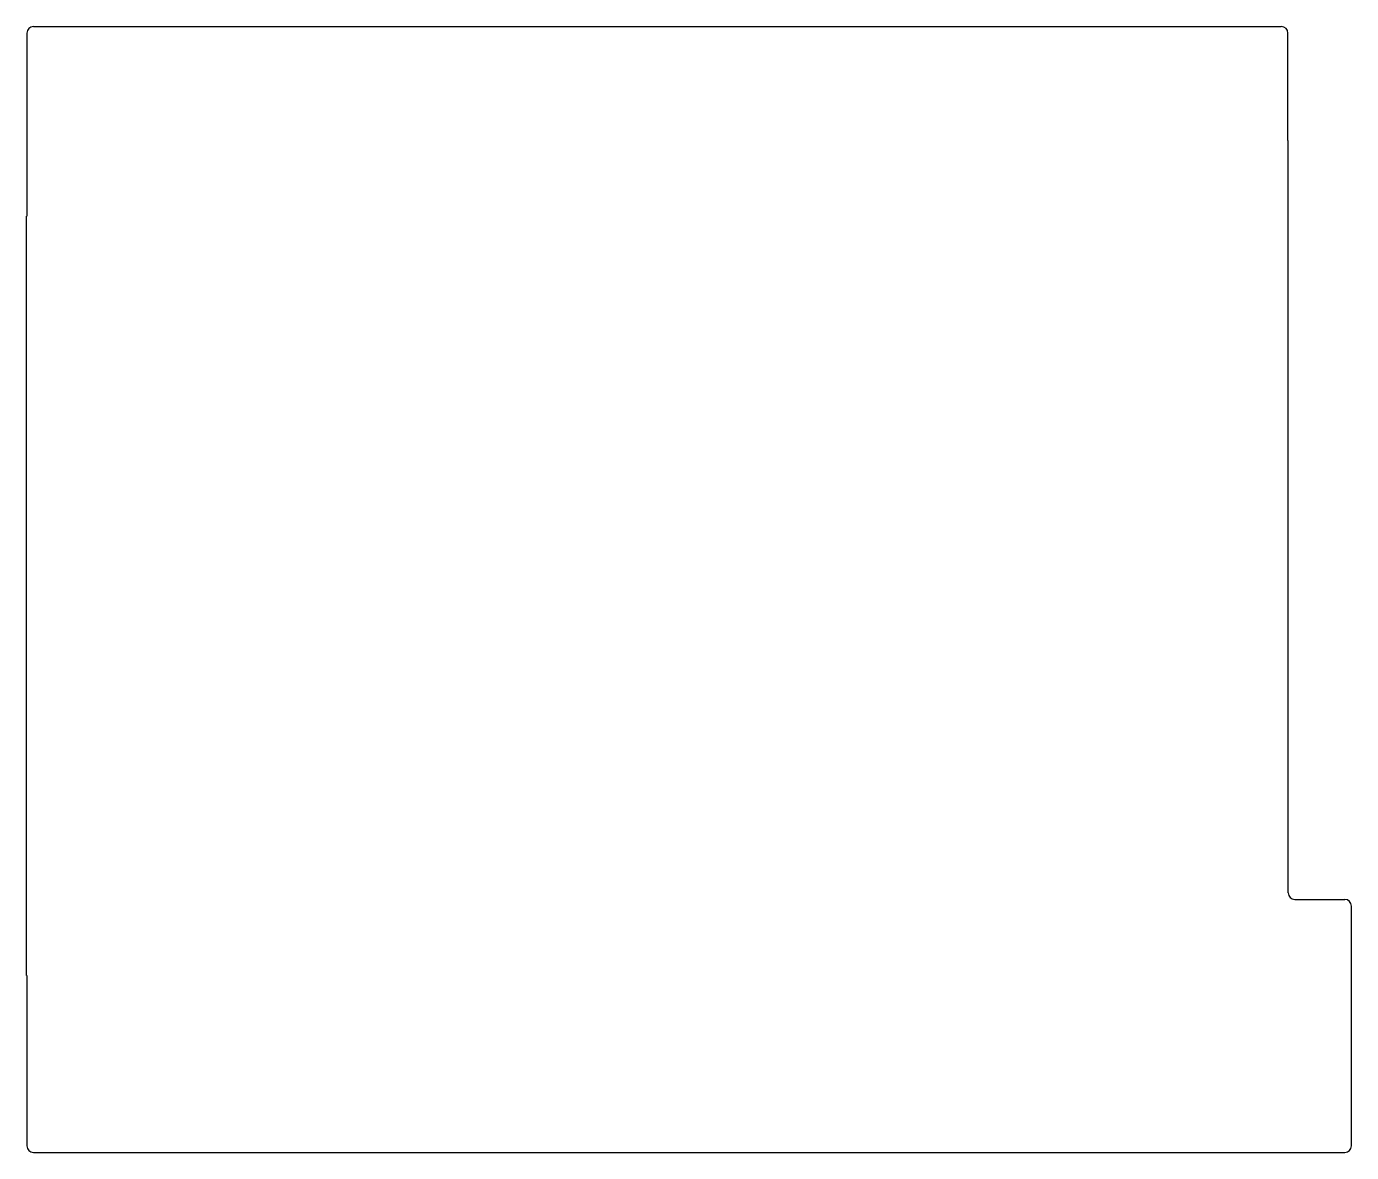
# Model space of a CAD drawing. Header units: millimetres. Extents: x -9.5 to 90.3, y -22.9 to 61.9.
import ezdxf

# ---------------------------------------------------------------- set-up
doc = ezdxf.new("R2010")
doc.units = ezdxf.units.MM

msp = doc.modelspace()

# ---------------------------------------------------------------- linework, layer by layer
for p, q in [((-9, 61.9125), (85, 61.9125)), ((-9.5, 61.4125), (-9.5, 47.625)), ((85.5, 53.34), (85.5, 61.4125)), ((85.525, 53.34), (85.5, 53.34)), ((85.525, -3.31), (85.525, 53.34)), ((-9.525, -9.525), (-9.525, 47.625)), ((-9.5, 47.625), (-9.525, 47.625)), ((86.025, -3.81), (89.7875, -3.81)), ((90.2875, -22.36), (90.2875, -4.31)), ((-9.525, -9.525), (-9.5, -9.525)), ((-9.5, -9.525), (-9.5, -22.36)), ((-9, -22.86), (89.7875, -22.86))]:
    msp.add_line(p, q)
for centre, start, end in [((-9, 61.4125), 90, 180), ((85, 61.4125), 0, 90), ((86.025, -3.31), 180, 270), ((89.7875, -4.31), 0, 90), ((-9, -22.36), 180, 270), ((89.7875, -22.36), 270, 0)]:
    msp.add_arc(centre, 0.5, start, end)

doc.saveas('drawing.dxf')
